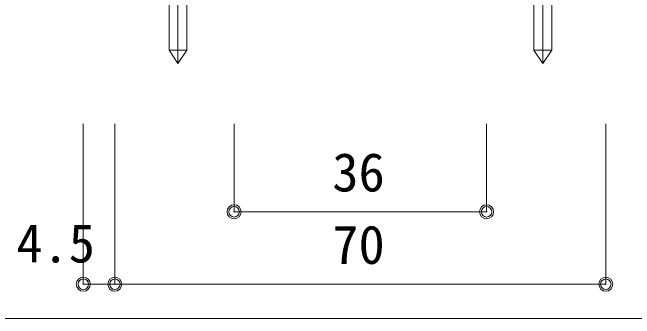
# Model space of a CAD drawing. Units: millimetres on the paper, enlarged 5 times, with parts at other scales. Extents: x -992 to 1008, y -685 to 700.
# Drawn here: x -200.4 to -52.5, y -26.2 to 46.6 of the extents above; entities that cross this region are included whole.
import ezdxf
from ezdxf.enums import TextEntityAlignment as Align

# ---------------------------------------------------------------- set-up
doc = ezdxf.new("R2010")
doc.units = ezdxf.units.MM
doc.header["$LTSCALE"] = 5
doc.header["$PDMODE"] = 32
doc.header["$PDSIZE"] = 2.5
doc.linetypes.add('CHAIN1', pattern=[8, 5, -1, 1, -1])
for name, color, linetype, lineweight in [('1-0_H-SYM', 7, 'Continuous', 20), ('1-1_0', 7, 'Continuous', 20), ('2-0_18', 7, 'Continuous', 18)]:
    doc.layers.add(name, color=color, linetype=linetype, lineweight=lineweight)
doc.styles.add('ＭＳ ゴシック', font='')
doc.styles.get('ＭＳ ゴシック').set_extended_font_data('MS Gothic')

msp = doc.modelspace()

# ---------------------------------------------------------------- linework, layer by layer
at = {"layer": '1-0_H-SYM'}
msp.add_lwpolyline([(197.5, -26.25), (-967.5, -26.25), (-967.5, 675)], dxfattribs=at)
at = {"layer": '1-1_0'}
msp.add_lwpolyline([(197.5, -26.25), (-967.5, -26.25), (-967.5, 675)], dxfattribs=at)
at = {"layer": '2-0_18', "lineweight": 20}
for p, q in [((-161.028, 48.266), (-161.028, 43.462)), ((-158.895, 37.599), (-158.895, 48.266)), ((-74.361, 48.266), (-74.361, 36.625)), ((-72.228, 37.599), (-72.228, 48.266)), ((-163.161, 37.599), (-161.028, 34.399)), ((-158.895, 37.599), (-161.028, 34.399)), ((-76.495, 37.599), (-74.361, 34.399)), ((-72.228, 37.599), (-74.361, 34.399))]:
    msp.add_line(p, q, dxfattribs=at)
at = {"layer": '2-0_18', "color": 4}
for p, q in [((-183.528, -18.086), (-183.528, 20.047)), ((-176.028, -18.086), (-176.028, 20.047)), ((-147.695, -0.853), (-147.695, 20.047)), ((-87.695, -0.853), (-87.695, 20.047)), ((-59.361, -18.086), (-59.361, 20.047)), ((-147.695, -0.853), (-87.695, -0.853)), ((-176.028, -18.086), (-183.528, -18.086)), ((-176.028, -18.086), (-59.361, -18.086))]:
    msp.add_line(p, q, dxfattribs=at)
at = {"layer": '2-0_18', "lineweight": 20}
for points in [[(-163.161, 48.266), (-163.161, 37.599), (-158.895, 37.599)], [(-76.495, 48.266), (-76.495, 37.599), (-72.228, 37.599)]]:
    msp.add_lwpolyline(points, dxfattribs=at)
at = {"layer": '2-0_18', "linetype": 'CHAIN1'}
for points in [[(-161.028, 34.399), (-161.028, 43.448), (-161.028, 48.266)], [(-74.361, 34.399), (-74.361, 43.448), (-74.361, 48.266)]]:
    msp.add_lwpolyline(points, dxfattribs=at)
at = {"layer": '2-0_18', "color": 4}
for centre in [(-147.695, -0.853), (-87.695, -0.853), (-183.528, -18.086), (-176.028, -18.086), (-59.361, -18.086)]:
    msp.add_circle(centre, 1.667, dxfattribs=at)
at = {"layer": '2-0_18', "color": 5}
for p in [(-147.695, -0.853), (-87.695, -0.853), (-183.528, -18.086), (-176.028, -18.086), (-59.361, -18.086)]:
    msp.add_point(p, dxfattribs=at)
at = {"layer": '2-0_18', "color": 4}
for p in [(-147.695, -0.853), (-87.695, -0.853), (-183.528, -18.086), (-176.028, -18.086), (-59.361, -18.086)]:
    msp.add_point(p, dxfattribs=at)

# ---------------------------------------------------------------- texts
at = {"layer": '2-0_18', "style": 'ＭＳ ゴシック'}
for s, p in [('36', (-124.361, 1.23)), ('4.5', (-199.451, -15.658)), ('70', (-124.361, -16.002))]:
    msp.add_text(s, height=9.164, dxfattribs=at).set_placement(p, align=Align.BOTTOM_LEFT)

doc.saveas('drawing.dxf')
